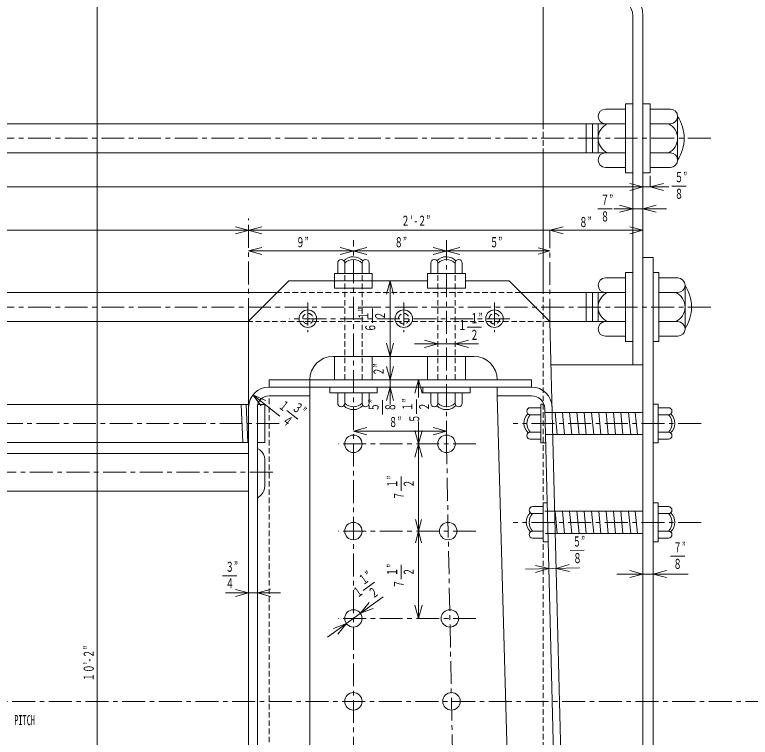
# Model space of a CAD drawing. Units: millimetres, scale not verified. Extents: x -4390 to 4390, y -3105 to 3105.
# Drawn here: x 881 to 2486, y -559 to 1017 of the extents above; entities that cross this region are included whole.
import ezdxf
from ezdxf.enums import TextEntityAlignment as Align

# ---------------------------------------------------------------- set-up
doc = ezdxf.new("R2010")
doc.units = ezdxf.units.MM
doc.header["$LTSCALE"] = 10
doc.linetypes.add('CHAIN1', pattern=[8, 5, -1, 1, -1])
doc.linetypes.add('DASHED1', pattern=[1.8, 1.2, -0.6])
for name, color, linetype, lineweight in [('0-0_0', 3, 'Continuous', 18), ('0-1_芯', 4, 'CHAIN1', 18), ('0-2_寸法', 2, 'Continuous', 18)]:
    doc.layers.add(name, color=color, linetype=linetype, lineweight=lineweight)
doc.styles.add('ＭＳ ゴシック', font='')
doc.styles.get('ＭＳ ゴシック').set_extended_font_data('MS Gothic')

msp = doc.modelspace()

# ---------------------------------------------------------------- linework, layer by layer
at = {"layer": '0-0_0'}
for p, q in [((2033.47, 779.55), (2033.47, 1078)), ((2229.19, 253.29), (2229.19, 1014.5)), ((2251.41, -1954.12), (2251.41, 1014.5)), ((2213.31, 823.04), (2229.19, 823.04)), ((2267.29, 823.04), (2251.41, 823.04)), ((2213.31, 811.3), (2169.47, 811.3)), ((2267.29, 811.3), (2311.14, 811.3)), ((2327.01, 795.43), (2327.01, 700.18)), ((2213.31, 779.55), (-373.85, 779.55)), ((2127.23, 716.05), (2127.23, 779.55)), ((2141.14, 716.05), (2141.14, 779.55)), ((2153.59, 716.05), (2153.59, 779.55)), ((2267.29, 779.55), (2311.14, 779.55)), ((2213.31, 716.05), (-373.85, 716.05)), ((2033.47, 411.25), (2033.47, 716.05)), ((2267.29, 716.05), (2311.14, 716.05)), ((2213.31, 684.3), (2169.47, 684.3)), ((2267.29, 684.3), (2311.14, 684.3)), ((2251.41, 487.42), (2273.64, 487.42)), ((2273.64, -1954.12), (2273.64, 487.42)), ((1585.3, 452.53), (1585.3, 475.39)), ((1600.54, 452.53), (1600.54, 475.39)), ((1638.64, 452.53), (1638.64, 475.39)), ((1653.88, 452.53), (1653.88, 475.39)), ((1788.5, 452.53), (1788.5, 475.39)), ((1803.74, 452.53), (1803.74, 475.39)), ((1841.84, 452.53), (1841.84, 475.39)), ((1857.08, 452.53), (1857.08, 475.39)), ((2213.31, 454.74), (2229.19, 454.74)), ((2285.93, 454.74), (2273.64, 454.74)), ((1390.99, 348.85), (1478.8, 436.65)), ((1781.51, 436.65), (1478.8, 436.65)), ((1959.31, 436.65), (1864.06, 436.65)), ((2048.21, 347.75), (1959.31, 436.65)), ((2213.31, 443), (2169.47, 443)), ((2285.93, 443), (2327.31, 443)), ((2343.19, 427.13), (2343.19, 331.88)), ((1453.4, 411.25), (-373.85, 411.25)), ((2213.31, 411.25), (1984.71, 411.25)), ((2127.23, 347.75), (2127.23, 411.25)), ((2141.14, 347.75), (2141.14, 411.25)), ((2153.59, 347.75), (2153.59, 411.25)), ((2285.93, 411.25), (2327.31, 411.25)), ((1390.99, 347.75), (-373.85, 347.75)), ((1390.99, -766.67), (1390.99, 347.75)), ((2097.89, -1617.48), (2048.21, 347.75)), ((2213.31, 347.75), (2048.21, 347.75)), ((2285.93, 347.75), (2327.31, 347.75)), ((2213.31, 316), (2169.47, 316)), ((2285.93, 316), (2327.31, 316)), ((1882.71, 271.55), (1575.14, 271.55)), ((1578.31, 220.75), (1578.31, 271.55)), ((1660.86, 271.55), (1660.86, 220.75)), ((1781.51, 220.75), (1781.51, 271.55)), ((1864.06, 271.55), (1864.06, 220.75)), ((2050.6, 253.29), (2251.41, 253.29)), ((2008.49, 220.75), (1435.44, 220.75)), ((1435.44, 204.88), (1435.44, 220.75)), ((1524.34, -1280.77), (1524.34, 220.75)), ((2008.49, 204.88), (2008.49, 220.75)), ((2008.49, 204.88), (1435.44, 204.88)), ((1933.51, 204.88), (1933.51, 185.83)), ((1524.34, 185.83), (1435.44, 185.83)), ((1585.3, 192.36), (1585.3, 169.5)), ((1600.54, 192.36), (1600.54, 169.5)), ((1638.64, 192.36), (1638.64, 169.5)), ((1653.88, 192.36), (1653.88, 169.5)), ((1788.5, 192.36), (1788.5, 169.5)), ((1803.74, 192.36), (1803.74, 169.5)), ((1841.84, 192.36), (1841.84, 169.5)), ((1857.08, 192.36), (1857.08, 169.5)), ((2008.49, 185.83), (1933.51, 185.83)), ((1933.51, 185.83), (1983.88, -1649.32)), ((1390.99, 166.78), (-453.89, 166.78)), ((1374.37, 166.78), (1378.31, 84.23)), ((1385.24, 166.78), (1389.18, 84.23)), ((1426.32, 166.78), (1410.85, 166.78)), ((1426.32, 166.78), (1426.32, 84.23)), ((2028.46, 167.9), (2028.46, 83.11)), ((2035.04, 167.9), (2028.46, 167.9)), ((2273.64, 167.9), (2284.21, 167.9)), ((2284.21, 167.9), (2284.21, 83.11)), ((1410.04, -766.67), (1410.04, 160.43)), ((2028.46, 159.79), (2005.6, 159.79)), ((2028.46, 144.55), (2005.6, 144.55)), ((2082.05, -1619.12), (2037.13, 157.98)), ((2251.41, 149.63), (2037.34, 149.63)), ((2059.8, 149.63), (2064.4, 101.37)), ((2075.57, 149.63), (2080.17, 101.37)), ((2091.34, 149.63), (2095.94, 101.37)), ((2107.42, 149.63), (2112.02, 101.37)), ((2123.19, 149.63), (2127.79, 101.37)), ((2139.28, 149.63), (2143.88, 101.37)), ((2155.05, 149.63), (2159.65, 101.37)), ((2171.13, 149.63), (2175.73, 101.37)), ((2186.9, 149.63), (2191.5, 101.37)), ((2202.99, 149.63), (2207.59, 101.37)), ((2220.02, 149.63), (2224.62, 101.37)), ((2234.53, 149.63), (2239.12, 101.37)), ((2284.21, 159.79), (2307.07, 159.79)), ((2284.21, 144.55), (2307.07, 144.55)), ((2028.46, 106.45), (2005.6, 106.45)), ((2251.41, 101.37), (2038.56, 101.37)), ((2284.21, 106.45), (2307.07, 106.45)), ((1390.99, 84.23), (-453.89, 84.23)), ((1426.32, 84.23), (1410.04, 84.23)), ((2028.46, 91.21), (2005.6, 91.21)), ((2039.02, 83.11), (2028.46, 83.11)), ((2273.64, 83.11), (2284.21, 83.11)), ((2284.21, 91.21), (2307.07, 91.21)), ((1415.13, 67.65), (1410.04, 71.08)), ((1390.99, 60.1), (-491.79, 60.1)), ((1426.32, 46.59), (1426.32, -11.55)), ((1390.99, -22.45), (-491.79, -22.45)), ((1418.42, -29.96), (1410.04, -37.92)), ((2033.47, -47.98), (2033.47, -132.77)), ((2042.34, -47.98), (2033.47, -47.98)), ((2273.64, -47.98), (2284.21, -47.98)), ((2284.21, -47.98), (2284.21, -132.77)), ((2033.47, -56.08), (2010.61, -56.08)), ((2284.21, -56.08), (2307.07, -56.08)), ((2033.47, -71.32), (2010.61, -71.32)), ((2251.41, -66.24), (2037.34, -66.24)), ((2059.8, -66.24), (2064.4, -114.5)), ((2075.57, -66.24), (2080.17, -114.5)), ((2091.34, -66.24), (2095.94, -114.5)), ((2107.42, -66.24), (2112.02, -114.5)), ((2123.19, -66.24), (2127.79, -114.5)), ((2139.28, -66.24), (2143.88, -114.5)), ((2155.05, -66.24), (2159.65, -114.5)), ((2171.13, -66.24), (2175.73, -114.5)), ((2186.9, -66.24), (2191.5, -114.5)), ((2202.99, -66.24), (2207.59, -114.5)), ((2220.02, -66.24), (2224.62, -114.5)), ((2234.53, -66.24), (2239.12, -114.5)), ((2284.21, -71.32), (2307.07, -71.32)), ((2033.47, -109.42), (2010.61, -109.42)), ((2284.21, -109.42), (2307.07, -109.42)), ((2033.47, -124.66), (2010.61, -124.66)), ((2251.41, -114.5), (2038.56, -114.5)), ((2284.21, -124.66), (2307.07, -124.66)), ((2044.48, -132.77), (2033.47, -132.77)), ((2273.64, -132.77), (2284.21, -132.77))]:
    msp.add_line(p, q, dxfattribs=at)
at = {"layer": '0-0_0', "color": 1, "linetype": 'DASHED1'}
for p, q in [((2033.47, 779.55), (2033.47, 716.05)), ((1600.54, 220.75), (1600.54, 452.53)), ((1638.64, 220.75), (1638.64, 452.53)), ((1803.74, 220.75), (1803.74, 452.53)), ((1841.84, 220.75), (1841.84, 452.53)), ((1984.71, 411.25), (1453.4, 411.25)), ((2033.47, -1662.02), (2033.47, 411.25)), ((2048.21, 347.75), (1390.99, 347.75)), ((1435.44, -1668.37), (1435.44, 185.83))]:
    msp.add_line(p, q, dxfattribs=at)
at = {"layer": '0-0_0'}
for points in [[(2213.31, 823.04), (2213.31, 672.57), (2229.19, 672.57)], [(2267.29, 823.04), (2267.29, 672.57), (2251.41, 672.57)], [(2213.31, 454.74), (2213.31, 304.27), (2229.19, 304.27)], [(2285.93, 454.74), (2285.93, 304.27), (2273.64, 304.27)], [(1671.46, 204.88), (1671.46, 192.36), (1568.17, 192.36), (1568.17, 204.88)], [(1874.66, 204.88), (1874.66, 192.36), (1771.37, 192.36), (1771.37, 204.88)]]:
    msp.add_lwpolyline(points, dxfattribs=at)
for points in [[(1578.31, 420.78), (1660.86, 420.78), (1660.86, 452.53), (1578.31, 452.53)], [(1781.51, 420.78), (1864.06, 420.78), (1864.06, 452.53), (1781.51, 452.53)]]:
    msp.add_lwpolyline(points, close=True, dxfattribs=at)
for centre in [(1520.25, 354.07), (1729.52, 354.07), (1927.35, 354.07), (1619.59, 81.05), (1822.79, 81.05), (1619.59, -109.45), (1826.44, -109.45), (1619.59, -299.95), (1830.1, -299.95), (1619.59, -480.92), (1833.57, -480.92)]:
    msp.add_circle(centre, 19.05, dxfattribs=at)
at = {"layer": '0-0_0', "color": 1, "linetype": 'DASHED1'}
for centre in [(1520.25, 354.07), (1729.52, 354.07), (1927.35, 354.07)]:
    msp.add_circle(centre, 11.43, dxfattribs=at)
at = {"layer": '0-0_0'}
for centre, radius, start, end in [((2187.91, 1014.5), 63.5, 0, 90), ((2187.91, 1014.5), 41.27, 0, 90), ((2169.47, 795.43), 15.88, 90, 270), ((2311.14, 795.43), 15.88, 270, 90), ((2253.84, 747.8), 87.31, 326.94243, 33.05757), ((2188.32, 747.8), 34.73, 113.90476, 246.09524), ((2292.28, 747.8), 34.73, 293.90476, 66.09524), ((2169.47, 700.18), 15.88, 90, 270), ((2311.14, 700.18), 15.88, 270, 90), ((1592.92, 475.39), 7.62, 360, 180), ((1619.18, 460.82), 28.47, 42.38514, 136.32739), ((1619.59, 455.39), 27.62, 46.39718, 133.60282), ((1646.26, 475.39), 7.62, 0, 180), ((1796.12, 475.39), 7.62, 360, 180), ((1822.38, 460.82), 28.47, 42.38514, 136.32739), ((1822.79, 455.39), 27.62, 46.39718, 133.60282), ((1849.46, 475.39), 7.62, 0, 180), ((2169.47, 427.13), 15.88, 90, 270), ((2327.31, 427.13), 15.88, 270, 90), ((2270.01, 379.5), 87.31, 326.94243, 33.05757), ((2188.32, 379.5), 34.73, 113.90476, 246.09524), ((2308.46, 379.5), 34.73, 293.90476, 66.09524), ((2169.47, 331.88), 15.88, 90, 270), ((2327.31, 331.88), 15.88, 270, 90), ((1575.14, 220.75), 50.8, 90, 180), ((1882.71, 220.75), 50.8, 0, 90), ((1435.44, 160.43), 44.45, 90, 180), ((2008.49, 160.43), 44.45, 1.44793, 90), ((1435.44, 160.43), 25.4, 90, 180), ((2008.43, 157.11), 28.72, 1.72773, 89.88495), ((1592.92, 169.5), 7.62, 180, 0), ((1619.18, 184.07), 28.47, 223.67261, 317.61486), ((1619.59, 189.5), 27.62, 226.39718, 313.60282), ((1646.26, 169.5), 7.62, 180, 360), ((1796.12, 169.5), 7.62, 180, 0), ((1822.38, 184.07), 28.47, 223.67261, 317.61486), ((1822.79, 189.5), 27.62, 226.39718, 313.60282), ((1849.46, 169.5), 7.62, 180, 360), ((2020.16, 125.92), 28.47, 133.67261, 227.61486), ((2005.6, 152.17), 7.62, 90, 270), ((2025.6, 125.5), 27.62, 136.39718, 223.60282), ((2287.06, 125.5), 27.62, 316.39718, 43.60282), ((2307.07, 152.17), 7.62, 270, 90), ((2292.5, 125.92), 28.47, 312.38514, 46.32739), ((2005.6, 98.83), 7.62, 90, 270), ((2307.07, 98.83), 7.62, 270, 90), ((1400.92, 46.59), 25.4, 0, 56.00543), ((1400.92, -11.55), 25.4, 313.53555, 0), ((2010.61, -63.7), 7.62, 90, 270), ((2307.07, -63.7), 7.62, 270, 90), ((2025.17, -89.96), 28.47, 133.67261, 227.61486), ((2030.61, -90.37), 27.62, 136.39718, 223.60282), ((2287.06, -90.37), 27.62, 316.39718, 43.60282), ((2292.5, -89.96), 28.47, 312.38514, 46.32739), ((2010.61, -117.04), 7.62, 90, 270), ((2307.07, -117.04), 7.62, 270, 90)]:
    msp.add_arc(centre, radius, start, end, dxfattribs=at)
at = {"layer": '0-1_芯'}
for p, q in [((2399.62, 747.8), (-632.61, 747.8)), ((1390.99, 348.85), (1390.99, 572.65)), ((2048.21, 347.75), (2048.21, 547.1)), ((1619.59, -1328.17), (1619.59, 525.2)), ((1822.79, 81.05), (1822.79, 525.2)), ((1520.25, 389.15), (1520.25, 324.91)), ((1729.52, 389.15), (1729.52, 324.91)), ((1927.35, 389.15), (1927.35, 324.91)), ((2399.62, 379.5), (-632.61, 379.5)), ((1960.55, 354.07), (1479.88, 354.07)), ((1457.93, 125.5), (-561.48, 125.5)), ((2378.21, 125.5), (1968.54, 125.5)), ((1887.07, 81.05), (1586.16, 81.05)), ((1848.19, -1242.92), (1822.79, 81.05)), ((1443.57, 18.82), (-561.48, 18.82)), ((2378.21, -90.37), (1968.54, -90.37)), ((1887.07, -109.45), (1586.16, -109.45)), ((1887.07, -299.95), (1586.16, -299.95)), ((4205.14, -480.92), (-4121.37, -480.92))]:
    msp.add_line(p, q, dxfattribs=at)
at = {"layer": '0-2_寸法'}
for p, q in [((1060.42, 1159.72), (1060.42, -2017.62)), ((2267.29, 665.59), (2267.29, 641.5)), ((2251.41, 641.5), (2222.44, 649.26)), ((2267.29, 641.5), (2296.27, 649.26)), ((2314.41, 643.44), (2345.45, 643.44)), ((-546.18, 641.5), (2308.15, 641.5)), ((2251.41, 641.5), (2222.44, 633.73)), ((2267.29, 641.5), (2296.27, 633.73)), ((2152.98, 593.96), (2184.01, 593.96)), ((2302.41, 593.96), (2188.11, 593.96)), ((2229.19, 593.96), (2200.21, 601.72)), ((2229.19, 593.96), (2200.21, 586.19)), ((2251.41, 593.96), (2280.39, 601.72)), ((2251.41, 593.96), (2280.39, 586.19)), ((-491.79, 547.1), (2251.41, 547.1)), ((1362.01, 539.33), (1419.97, 554.86)), ((1362.01, 554.86), (1419.97, 539.33)), ((2048.21, 547.1), (2077.19, 554.86)), ((2048.21, 547.1), (2077.19, 539.33)), ((2251.41, 547.1), (2222.44, 554.86)), ((2251.41, 547.1), (2222.44, 539.33)), ((1390.99, 501.81), (1419.97, 509.57)), ((2048.21, 501.81), (1390.99, 501.81)), ((1390.99, 501.81), (1419.97, 494.04)), ((1590.61, 494.04), (1648.57, 509.57)), ((1590.61, 509.57), (1648.57, 494.04)), ((1793.81, 494.04), (1851.77, 509.57)), ((1793.81, 509.57), (1851.77, 494.04)), ((1699.6, 436.65), (1691.84, 407.68)), ((1699.6, 436.65), (1707.37, 407.68)), ((1699.6, 166.74), (1699.6, 436.65)), ((1660.92, 344.91), (1660.92, 375.94)), ((1867.9, 335.66), (1898.94, 335.66)), ((1803.74, 299.25), (1774.76, 307.01)), ((1841.84, 299.25), (1870.82, 307.01)), ((1699.6, 271.55), (1691.84, 300.53)), ((1699.6, 271.55), (1707.37, 300.53)), ((1752.94, 299.25), (1892.64, 299.25)), ((1803.74, 299.25), (1774.76, 291.49)), ((1841.84, 299.25), (1870.82, 291.49)), ((1699.6, 220.75), (1691.84, 249.73)), ((1699.6, 220.75), (1707.37, 249.73)), ((1761.57, 220.75), (1753.8, 191.78)), ((1761.57, 220.75), (1769.33, 191.78)), ((1761.57, 220.75), (1761.57, 182.01)), ((1699.6, 204.88), (1691.84, 175.9)), ((1699.6, 204.88), (1707.37, 175.9)), ((1400.34, 187.7), (1458.77, 141.68)), ((1400.34, 187.7), (1427.91, 175.87)), ((1400.34, 187.7), (1418.3, 163.67)), ((1756.96, 146.48), (1756.96, 177.51)), ((1683.21, 145.3), (1683.21, 176.33)), ((1474.16, 153.97), (1498.54, 134.76)), ((1761.57, 129.43), (1761.57, -299.95)), ((1619.59, 108.52), (1648.57, 116.29)), ((1822.79, 108.52), (1793.81, 116.29)), ((1619.59, 108.52), (1648.57, 100.76)), ((1769.33, 52.08), (1753.8, 110.03)), ((1753.8, 52.08), (1769.33, 110.03)), ((1723.59, -21.62), (1723.59, 9.41)), ((1754.76, -134.85), (1768.37, -84.05)), ((1754.76, -84.05), (1768.37, -134.85)), ((2092.34, -152.02), (2123.37, -151.24)), ((2311.36, -164.22), (2342.4, -164.22)), ((1723.59, -214.25), (1723.59, -183.21)), ((2112.61, -189.54), (1995.17, -192.51)), ((2045.96, -191.23), (2016.79, -184.2)), ((2045.96, -191.23), (2017.19, -199.72)), ((2061.83, -190.83), (2090.6, -182.33)), ((2061.83, -190.83), (2090.99, -197.86)), ((1334.27, -206.69), (1365.31, -206.69)), ((2349.87, -203.24), (2194.39, -203.24)), ((2251.41, -203.24), (2222.44, -195.47)), ((2251.41, -203.24), (2222.44, -211)), ((2273.64, -203.24), (2302.62, -195.47)), ((2273.64, -203.24), (2302.62, -211)), ((1640.69, -238.98), (1665.8, -220.73)), ((1390.99, -244.48), (1362.01, -236.72)), ((1410.04, -244.48), (1439.02, -236.72)), ((1460.84, -244.48), (1340.19, -244.48)), ((1390.99, -244.48), (1362.01, -252.25)), ((1410.04, -244.48), (1439.02, -252.25)), ((1684.6, -252.69), (1563.09, -341.02)), ((1635, -288.74), (1653.87, -265.42)), ((1761.57, -299.95), (1753.8, -270.97)), ((1761.57, -299.95), (1769.33, -270.97)), ((1635, -288.74), (1663, -277.99)), ((1604.18, -311.15), (1576.18, -321.91)), ((1604.18, -311.15), (1585.31, -334.47))]:
    msp.add_line(p, q, dxfattribs=at)
for points in [[(2022.81, 508.62), (2048.21, 501.81), (2022.81, 495)], [(1619.59, 108.52), (1822.79, 108.52), (1793.81, 100.76)]]:
    msp.add_lwpolyline(points, dxfattribs=at)

# ---------------------------------------------------------------- texts
at = {"layer": '0-2_寸法', "style": 'ＭＳ ゴシック', "width": 0.6}
for s, p in [('５”', (2320.71, 645.34)), ('８', (2320.8, 609.05)), ('７”', (2159.28, 595.86)), ("２'-２”", (1723.81, 550.22)), ('８', (2159.36, 559.57)), ('８”', (2112.14, 547.4)), ('９”', (1494.66, 503.34)), ('８”', (1709.28, 503.34)), ('５”', (1917.35, 503.34)), ('１”', (1874.2, 337.57)), ('１', (1848, 322.56)), ('２', (1874.29, 301.27)), ('８”', (1697.09, 111.04)), ('７”', (2317.66, -162.31)), ('３”', (1340.57, -204.79)), ('８', (2317.75, -198.61)), ('４', (1340.66, -241.09)), ('PITCH', (879.8, -539.49))]:
    msp.add_text(s, height=21.99, dxfattribs=at).set_placement(p, align=Align.BOTTOM_LEFT)
for s, rotation, p in [('１”', 90, (1659.01, 351.21)), ('２', 90, (1695.31, 351.29)), ('６', 90, (1674.02, 325)), ('２”', 90, (1692.1, 229.39)), ('５”', 90, (1681.3, 151.6)), ('１”', 90, (1755.06, 152.78)), ('１', 321.78, (1450.41, 155.99)), ('３”', 321.78, (1480.29, 151.56)), ('８', 90, (1717.6, 151.68)), ('２', 90, (1791.36, 152.86)), ('４', 321.78, (1457.9, 122.99)), ('５', 90, (1770.07, 126.57)), ('１”', 90, (1721.68, -15.32)), ('２', 90, (1757.98, -15.24)), ('７', 90, (1736.69, -41.53)), ('５”', 1.448, (2098.59, -149.96)), ('８', 1.448, (2099.6, -186.24)), ('１”', 90, (1721.68, -207.95)), ('１”', 36.017, (1644.67, -233.74)), ('２', 90, (1757.98, -207.86)), ('７', 90, (1736.69, -234.16)), ('１', 36.017, (1632.3, -261.29)), ('２', 36.017, (1666.08, -263.05)), ('１０’-２”', 90, (1059.59, -437.34))]:
    msp.add_text(s, height=21.99, rotation=rotation, dxfattribs=at).set_placement(p, align=Align.BOTTOM_LEFT)

doc.saveas('drawing.dxf')
